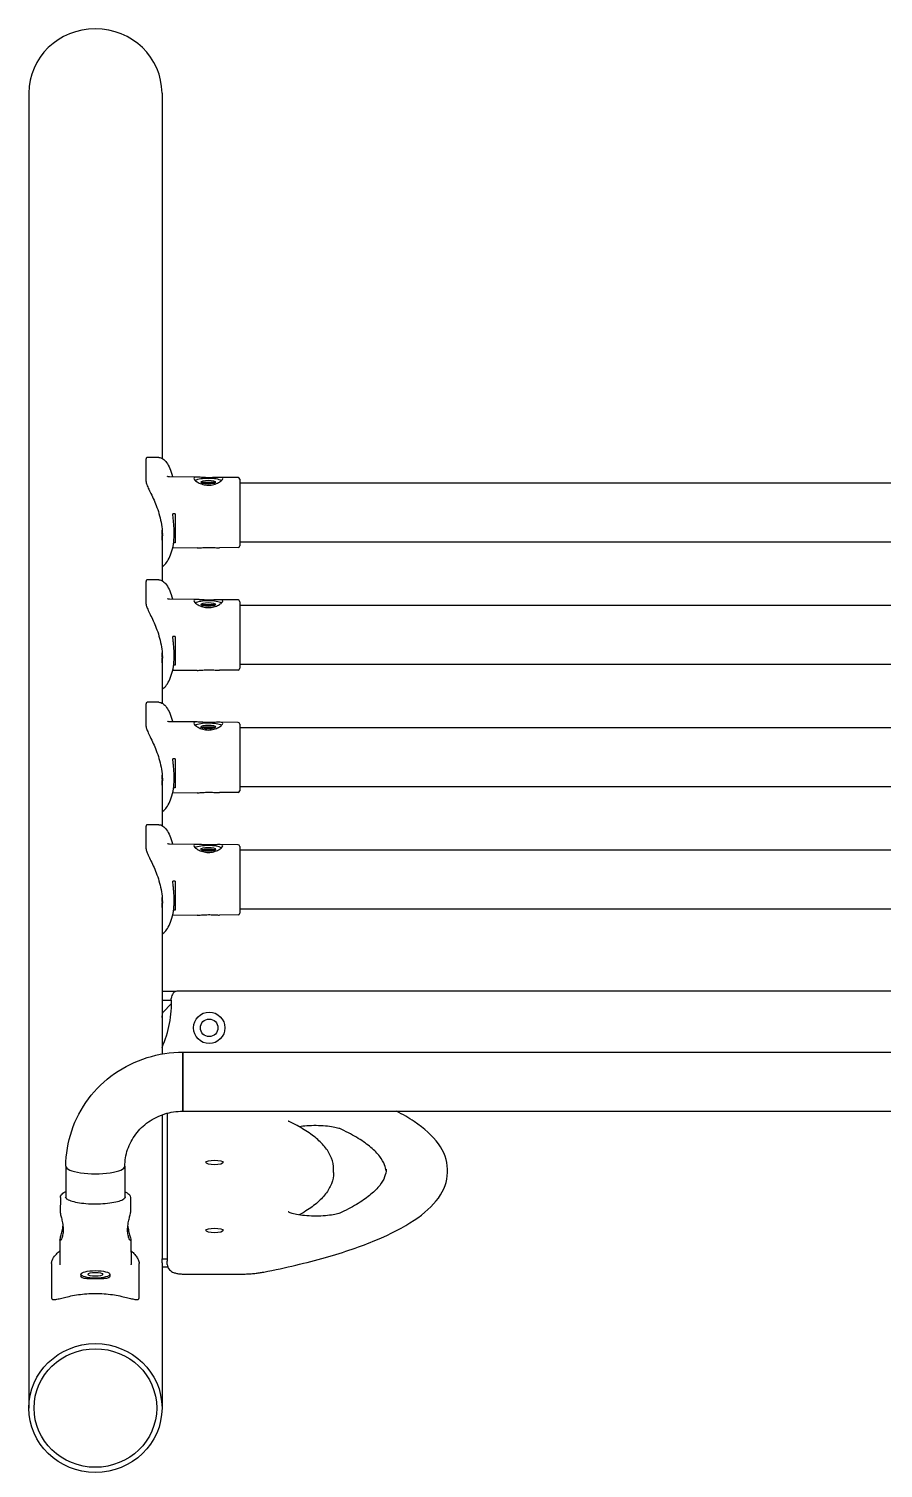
# Model space of a CAD drawing. Header units: millimetres. Extents: x 6368 to 10368, y 0 to 7100.
# Drawn here: x 7880 to 8368, y 4761 to 5582 of the extents above; entities that cross this region are included whole.
import ezdxf

# ---------------------------------------------------------------- set-up
doc = ezdxf.new("R2010")
doc.units = ezdxf.units.MM
doc.layers.add('AM_4', color=3, linetype='Continuous', lineweight=25)

msp = doc.modelspace()

# ---------------------------------------------------------------- linework, layer by layer
at = {"layer": 'AM_4'}
for p, q in [((7880.05, 5545.63), (7880.05, 4795.05)), ((7956.15, 5545.63), (7956.15, 5337.22)), ((7947.05, 5323.9), (7947.05, 5336.84)), ((7954.33, 5337.69), (7947.76, 5337.69)), ((7976.22, 5326.43), (7960.45, 5326.57)), ((7999.61, 5326.23), (7989, 5326.32)), ((8000.6, 5325.23), (8000.6, 5287.21)), ((7980.16, 5323.07), (7978.95, 5323.07)), ((7986.25, 5323.07), (7985.05, 5323.07)), ((8735.6, 5323.07), (8000.6, 5323.07)), ((7963.6, 5305.41), (7962.39, 5305.41)), ((7963.6, 5305.41), (7963.6, 5288.91)), ((7956.15, 5297.13), (7956.15, 5267.34)), ((7963.1, 5294.06), (7963.1, 5295.03)), ((7976.22, 5286.01), (7962.22, 5285.89)), ((7963.6, 5288.91), (7962.77, 5288.91)), ((7999.61, 5286.21), (7989, 5286.12)), ((8735.6, 5289.37), (8000.6, 5289.37)), ((7954.33, 5267.81), (7947.76, 5267.81)), ((7947.05, 5254.02), (7947.05, 5266.96)), ((7976.22, 5256.55), (7960.45, 5256.69)), ((7980.16, 5253.19), (7978.95, 5253.19)), ((7986.25, 5253.19), (7985.05, 5253.19)), ((7999.61, 5256.35), (7989, 5256.44)), ((8000.6, 5255.35), (8000.6, 5217.33)), ((8735.6, 5253.19), (8000.6, 5253.19)), ((7963.6, 5235.53), (7962.39, 5235.53)), ((7963.6, 5235.53), (7963.6, 5219.03)), ((7956.15, 5227.25), (7956.15, 5197.46)), ((7963.6, 5219.03), (7962.77, 5219.03)), ((7963.1, 5224.18), (7963.1, 5225.15)), ((8735.6, 5219.49), (8000.6, 5219.49)), ((7976.22, 5216.13), (7962.22, 5216.01)), ((7999.61, 5216.33), (7989, 5216.24)), ((7947.05, 5184.14), (7947.05, 5197.08)), ((7954.33, 5197.93), (7947.76, 5197.93)), ((7976.22, 5186.67), (7960.45, 5186.81)), ((7999.61, 5186.47), (7989, 5186.56)), ((8000.6, 5185.47), (8000.6, 5147.45)), ((7980.16, 5183.31), (7978.95, 5183.31)), ((7986.25, 5183.31), (7985.05, 5183.31)), ((8735.6, 5183.31), (8000.6, 5183.31)), ((7963.6, 5165.65), (7962.39, 5165.65)), ((7963.6, 5165.65), (7963.6, 5149.15)), ((7956.15, 5157.37), (7956.15, 5127.58)), ((7963.1, 5154.3), (7963.1, 5155.27)), ((7976.22, 5146.25), (7962.22, 5146.12)), ((7963.6, 5149.15), (7962.77, 5149.15)), ((7999.61, 5146.45), (7989, 5146.36)), ((8735.6, 5149.61), (8000.6, 5149.61)), ((7954.33, 5128.05), (7947.76, 5128.05)), ((7947.05, 5114.26), (7947.05, 5127.2)), ((7976.22, 5116.79), (7960.45, 5116.93)), ((7980.16, 5113.43), (7978.95, 5113.43)), ((7986.25, 5113.43), (7985.05, 5113.43)), ((7999.61, 5116.59), (7989, 5116.68)), ((8000.6, 5115.59), (8000.6, 5077.57)), ((8735.6, 5113.43), (8000.6, 5113.43)), ((7963.6, 5095.77), (7962.39, 5095.77)), ((7963.6, 5095.77), (7963.6, 5079.27)), ((7956.15, 5087.49), (7956.15, 5032.91)), ((7963.6, 5079.27), (7962.77, 5079.27)), ((7963.1, 5084.41), (7963.1, 5085.38)), ((8735.6, 5079.73), (8000.6, 5079.73)), ((7976.22, 5076.37), (7962.22, 5076.24)), ((7999.61, 5076.57), (7989, 5076.48)), ((7956.15, 5032.91), (7956.15, 5027.91)), ((7964.31, 5032.91), (7956.15, 5032.91)), ((8770.74, 5033.08), (7965.46, 5033.08)), ((7956.15, 5027.91), (7956.15, 4997.16)), ((7956.15, 5027.91), (7961.51, 5027.91)), ((7956.55, 5020.91), (7961.55, 5025.88)), ((7968.1, 4998.2), (7968.1, 4964.5)), ((7968.1, 4998.2), (8768.1, 4998.2)), ((7968.1, 4964.5), (7968.1, 4998.2)), ((7959.15, 4963.34), (7959.15, 4878.97)), ((7968.1, 4964.5), (8768.1, 4964.5)), ((7956.15, 4962.39), (7956.15, 4880.29)), ((7901.25, 4933.06), (7901.25, 4914.89)), ((7934.95, 4933.06), (7934.95, 4914.89)), ((8054.15, 4929.45), (8054.15, 4931.38)), ((8119.15, 4929.45), (8119.15, 4931.38)), ((7898.09, 4915.21), (7898.02, 4906.75)), ((7938.11, 4915.21), (7938.19, 4906.75)), ((7897.87, 4890.81), (7897.75, 4876.96)), ((7938.33, 4890.81), (7938.45, 4876.96)), ((7893.1, 4877.49), (7893.1, 4864.55)), ((7943.1, 4864.55), (7943.1, 4877.49)), ((7956.15, 4880.29), (7959.15, 4880.29)), ((7956.15, 4877.88), (7956.15, 4880.29)), ((7956.15, 4877.88), (7956.15, 4795.05)), ((7959.44, 4875.46), (7956.15, 4875.46)), ((7959.15, 4877.04), (7959.15, 4878.97)), ((7893.1, 4864.55), (7893.1, 4857.96)), ((7909.85, 4871.36), (7909.85, 4870.14)), ((7926.35, 4871.36), (7926.35, 4870.14)), ((7943.1, 4857.96), (7943.1, 4864.55)), ((7969.15, 4871.48), (8000.81, 4871.48))]:
    msp.add_line(p, q, dxfattribs=at)
for radius in [9, 5]:
    msp.add_circle((7983.1, 5012.08), radius, dxfattribs=at)
for centre, radius, start, end in [((7999.6, 5325.23), 1, 0, 89.5), ((7999.6, 5287.21), 1, 270.5, 0), ((7999.6, 5255.35), 1, 0, 89.5), ((7999.6, 5217.33), 1, 270.5, 0), ((7999.6, 5185.47), 1, 0, 89.5), ((7999.6, 5147.45), 1, 270.5, 0), ((7999.6, 5115.59), 1, 0, 89.5), ((7999.6, 5077.57), 1, 270.5, 0), ((7901.55, 5025.76), 60, 335.50727, 2.98064), ((7965.46, 5029.08), 4, 90, 182.98064), ((7916.73, 5024.73), 40, 350.2544, 354.53161)]:
    msp.add_arc(centre, radius, start, end, dxfattribs=at)
for centre, major_axis, ratio, start_param, end_param in [((7918.1, 5545.63), (-38.05, 0), 0.965926, 3.141593, 6.283185), ((7982.6, 5323.61), (8.25, 0), 0.258819, 0.420934, 2.695719), ((7982.6, 5253.73), (8.25, 0), 0.258819, 0.420934, 2.695719), ((7982.6, 5183.85), (8.25, 0), 0.258819, 0.420934, 2.695719), ((7982.6, 5113.97), (8.25, 0), 0.258819, 0.420934, 2.695719), ((7918.1, 4933.06), (-16.85, 0), 0.258819, 0, 3.141593), ((7918.1, 4933.06), (-16.85, 0), 0.258819, 0, 3.141593)]:
    msp.add_ellipse(centre, major_axis=major_axis, ratio=ratio, start_param=start_param, end_param=end_param, dxfattribs=at)
for centre, major_axis, ratio in [((7982.6, 5323.61), (-4.2, 0), 0.258819), ((7982.6, 5253.73), (-4.2, 0), 0.258819), ((7982.6, 5183.85), (-4.2, 0), 0.258819), ((7982.6, 5113.97), (-4.2, 0), 0.258819), ((7986.15, 4935.24), (5, 0), 0.258819), ((7986.15, 4896.42), (5, 0), 0.258819), ((7918.1, 4871.36), (8.25, 0), 0.258819), ((7918.1, 4871.36), (-4.2, 0), 0.258819), ((7918.1, 4795.05), (-38.05, 0), 0.965926), ((7918.1, 4795.05), (35.05, 0), 0.965926)]:
    msp.add_ellipse(centre, major_axis=major_axis, ratio=ratio, dxfattribs=at)
for points, knots in [([(7947.76, 5337.69), (7947.65, 5337.69), (7947.56, 5337.68), (7947.19, 5337.54), (7947.05, 5337.26), (7947.05, 5336.84)], [7.184949, 7.184949, 7.184949, 7.184949, 7.3390813, 7.3390813, 7.830957, 7.830957, 7.830957, 7.830957]), ([(7954.33, 5337.69), (7954.78, 5337.69), (7955.15, 5337.61), (7955.96, 5337.35), (7956.32, 5337.14), (7957.5, 5336.33), (7958.11, 5335.64), (7959.41, 5333.84), (7960.06, 5332.71), (7961.22, 5330.06), (7961.74, 5328.54), (7962.17, 5326.75), (7962.2, 5326.65), (7962.22, 5326.56)], [0.578254, 0.578254, 0.578254, 0.578254, 0.708785, 0.708785, 0.915695, 0.915695, 1.468682, 1.468682, 2.057791, 2.057791, 2.646901, 2.646901, 2.680159, 2.680159, 2.680159, 2.680159]), ([(7960.45, 5326.57), (7960.13, 5326.58), (7959.89, 5326.63), (7959.51, 5326.76), (7959.4, 5326.82), (7959.27, 5326.9), (7959.25, 5326.92), (7959.25, 5326.92)], [0.5130993, 0.5130993, 0.5130993, 0.5130993, 0.6153651, 0.6153651, 0.7366116, 0.7366116, 0.8468284, 0.8468284, 0.8468284, 0.8468284]), ([(7982.63, 5321.85), (7981.58, 5321.86), (7980.46, 5322.02), (7978.43, 5322.59), (7977.51, 5322.99), (7976.05, 5323.8), (7975.41, 5324.27), (7974.56, 5325.11), (7974.35, 5325.49), (7974.35, 5326.03), (7974.56, 5326.23), (7975.41, 5326.44), (7976.05, 5326.45), (7977.51, 5326.39), (7978.43, 5326.31), (7980.46, 5326.18), (7981.58, 5326.13), (7983.68, 5326.11), (7984.78, 5326.14), (7986.8, 5326.24), (7987.72, 5326.3), (7989.17, 5326.34), (7989.8, 5326.31), (7990.64, 5326.1), (7990.85, 5325.89), (7990.85, 5325.35), (7990.64, 5324.98), (7989.8, 5324.15), (7989.17, 5323.7), (7987.72, 5322.91), (7986.8, 5322.52), (7984.78, 5321.99), (7983.68, 5321.84), (7982.63, 5321.85)], [0, 0, 0, 0, 0.316049, 0.316049, 0.632098, 0.632098, 0.947679, 0.947679, 1.26326, 1.26326, 1.578842, 1.578842, 1.894423, 1.894423, 2.210472, 2.210472, 2.526521, 2.526521, 2.840353, 2.840353, 3.154184, 3.154184, 3.468043, 3.468043, 3.781903, 3.781903, 4.095762, 4.095762, 4.409621, 4.409621, 4.723453, 4.723453, 5.037284, 5.037284, 5.037284, 5.037284]), ([(7947.05, 5323.9), (7947.05, 5323.48), (7947.19, 5322.89), (7947.74, 5321.4), (7948.15, 5320.51), (7949.12, 5318.47), (7949.68, 5317.33), (7950.85, 5314.89), (7951.45, 5313.58), (7952.58, 5310.93), (7953.15, 5309.49), (7954.21, 5306.43), (7954.69, 5304.82), (7955.5, 5301.52), (7955.82, 5299.83), (7956.25, 5296.5), (7956.35, 5294.85), (7956.35, 5293.28)], [15.661914, 15.661914, 15.661914, 15.661914, 16.15379, 16.15379, 16.645665, 16.645665, 17.137541, 17.137541, 17.629417, 17.629417, 18.116411, 18.116411, 18.603405, 18.603405, 19.090398, 19.090398, 19.577392, 19.577392, 19.577392, 19.577392]), ([(7986.51, 5323.21), (7986.5, 5323.22), (7986.49, 5323.22), (7986.27, 5323.32), (7985.94, 5323.37), (7985.2, 5323.44), (7984.73, 5323.45), (7983.69, 5323.47), (7983.13, 5323.47), (7982.07, 5323.47), (7981.51, 5323.47), (7980.47, 5323.45), (7980, 5323.44), (7979.26, 5323.37), (7978.94, 5323.32), (7978.71, 5323.22), (7978.7, 5323.22), (7978.69, 5323.21)], [0.7858608, 0.7858608, 0.7858608, 0.7858608, 0.7944825, 0.7944825, 0.953371, 0.953371, 1.1122795, 1.1122795, 1.271188, 1.271188, 1.4300964, 1.4300964, 1.5890049, 1.5890049, 1.7478934, 1.7478934, 1.7565151, 1.7565151, 1.7565151, 1.7565151]), ([(7979, 5323.05), (7979.02, 5323.05), (7979.04, 5323.05), (7979.51, 5323.07), (7980.07, 5323.07), (7981.3, 5323.07), (7981.97, 5323.06), (7983.23, 5323.06), (7983.9, 5323.07), (7985.13, 5323.07), (7985.69, 5323.07), (7986.16, 5323.05), (7986.18, 5323.05), (7986.2, 5323.05)], [1.1286552, 1.1286552, 1.1286552, 1.1286552, 1.1374363, 1.1374363, 1.3270449, 1.3270449, 1.5166536, 1.5166536, 1.7062623, 1.7062623, 1.895871, 1.895871, 1.904652, 1.904652, 1.904652, 1.904652]), ([(7963.1, 5295.03), (7963.1, 5296.03), (7963.06, 5297.15), (7962.92, 5299.33), (7962.82, 5300.39), (7962.63, 5302.18), (7962.52, 5303.04), (7962.38, 5304.38), (7962.34, 5304.86), (7962.34, 5305.13)], [3.738303, 3.738303, 3.738303, 3.738303, 4.049822, 4.049822, 4.361341, 4.361341, 4.672873, 4.672873, 4.984404, 4.984404, 4.984404, 4.984404]), ([(7956.15, 5293.79), (7956.15, 5293.8), (7956.15, 5293.82), (7956.18, 5294.17), (7956.21, 5294.61), (7956.25, 5295.26), (7956.26, 5295.46), (7956.27, 5295.68)], [0.1517229, 0.1517229, 0.1517229, 0.1517229, 0.1583459, 0.1583459, 0.3166918, 0.3166918, 0.3834186, 0.3834186, 0.3834186, 0.3834186]), ([(7956.32, 5294.72), (7956.32, 5294.68), (7956.32, 5294.64), (7956.3, 5294.16), (7956.26, 5293.79), (7956.21, 5293.26), (7956.18, 5293.07), (7956.15, 5293), (7956.15, 5292.99), (7956.15, 5292.99)], [2.0452307, 2.0452307, 2.0452307, 2.0452307, 2.0584914, 2.0584914, 2.2168365, 2.2168365, 2.3751824, 2.3751824, 2.3818054, 2.3818054, 2.3818054, 2.3818054]), ([(7956.34, 5294.29), (7956.32, 5293.73), (7956.29, 5293.18), (7956.22, 5292.37), (7956.19, 5292.06), (7956.15, 5291.79)], [3.4221109, 3.4221109, 3.4221109, 3.4221109, 3.5978534, 3.5978534, 3.7150935, 3.7150935, 3.7150935, 3.7150935]), ([(7956.15, 5275.22), (7956.33, 5275.32), (7956.49, 5275.42), (7957.5, 5276.11), (7958.11, 5276.81), (7959.41, 5278.61), (7960.06, 5279.73), (7961.22, 5282.38), (7961.74, 5283.91), (7962.56, 5287.29), (7962.85, 5289.15), (7963.07, 5292.08), (7963.1, 5293.06), (7963.1, 5294.06)], [0.817378, 0.817378, 0.817378, 0.817378, 0.915695, 0.915695, 1.468682, 1.468682, 2.057791, 2.057791, 2.646901, 2.646901, 3.23601, 3.23601, 3.5238, 3.5238, 3.5238, 3.5238]), ([(7976.22, 5286.01), (7976.4, 5286.01), (7976.59, 5286.02), (7977.51, 5286.05), (7978.43, 5286.13), (7980.46, 5286.26), (7981.58, 5286.31), (7982.63, 5286.32)], [4.3218645, 4.3218645, 4.3218645, 4.3218645, 4.4051862, 4.4051862, 4.7212352, 4.7212352, 5.0372843, 5.0372843, 5.0372843, 5.0372843]), ([(7982.63, 5286.32), (7983.68, 5286.33), (7984.78, 5286.3), (7986.8, 5286.2), (7987.72, 5286.14), (7988.64, 5286.12), (7988.82, 5286.12), (7989, 5286.12)], [0, 0, 0, 0, 0.3138317, 0.3138317, 0.6276635, 0.6276635, 0.7118286, 0.7118286, 0.7118286, 0.7118286]), ([(7947.76, 5267.81), (7947.65, 5267.81), (7947.56, 5267.79), (7947.19, 5267.66), (7947.05, 5267.38), (7947.05, 5266.96)], [7.184949, 7.184949, 7.184949, 7.184949, 7.3390813, 7.3390813, 7.830957, 7.830957, 7.830957, 7.830957]), ([(7954.33, 5267.81), (7954.78, 5267.81), (7955.15, 5267.73), (7955.96, 5267.47), (7956.32, 5267.26), (7957.5, 5266.45), (7958.11, 5265.75), (7959.41, 5263.95), (7960.06, 5262.83), (7961.22, 5260.18), (7961.74, 5258.66), (7962.17, 5256.87), (7962.2, 5256.77), (7962.22, 5256.68)], [0.578254, 0.578254, 0.578254, 0.578254, 0.708785, 0.708785, 0.915695, 0.915695, 1.468682, 1.468682, 2.057791, 2.057791, 2.646901, 2.646901, 2.680159, 2.680159, 2.680159, 2.680159]), ([(7947.05, 5254.02), (7947.05, 5253.59), (7947.19, 5253), (7947.74, 5251.52), (7948.15, 5250.63), (7949.12, 5248.59), (7949.68, 5247.45), (7950.85, 5245.01), (7951.45, 5243.7), (7952.58, 5241.05), (7953.15, 5239.61), (7954.21, 5236.55), (7954.69, 5234.94), (7955.5, 5231.64), (7955.82, 5229.95), (7956.25, 5226.62), (7956.35, 5224.97), (7956.35, 5223.4)], [15.661914, 15.661914, 15.661914, 15.661914, 16.15379, 16.15379, 16.645665, 16.645665, 17.137541, 17.137541, 17.629417, 17.629417, 18.116411, 18.116411, 18.603405, 18.603405, 19.090398, 19.090398, 19.577392, 19.577392, 19.577392, 19.577392]), ([(7960.45, 5256.69), (7960.13, 5256.69), (7959.89, 5256.75), (7959.51, 5256.87), (7959.4, 5256.94), (7959.27, 5257.02), (7959.25, 5257.04), (7959.25, 5257.04)], [0.5130993, 0.5130993, 0.5130993, 0.5130993, 0.6153651, 0.6153651, 0.7366116, 0.7366116, 0.8468284, 0.8468284, 0.8468284, 0.8468284]), ([(7982.63, 5251.97), (7981.58, 5251.98), (7980.46, 5252.14), (7978.43, 5252.7), (7977.51, 5253.11), (7976.05, 5253.92), (7975.41, 5254.39), (7974.56, 5255.23), (7974.35, 5255.61), (7974.35, 5256.15), (7974.56, 5256.35), (7975.41, 5256.56), (7976.05, 5256.57), (7977.51, 5256.51), (7978.43, 5256.43), (7980.46, 5256.3), (7981.58, 5256.25), (7983.68, 5256.23), (7984.78, 5256.26), (7986.8, 5256.36), (7987.72, 5256.42), (7989.17, 5256.45), (7989.8, 5256.43), (7990.64, 5256.21), (7990.85, 5256.01), (7990.85, 5255.47), (7990.64, 5255.1), (7989.8, 5254.27), (7989.17, 5253.81), (7987.72, 5253.03), (7986.8, 5252.64), (7984.78, 5252.11), (7983.68, 5251.96), (7982.63, 5251.97)], [0, 0, 0, 0, 0.316049, 0.316049, 0.632098, 0.632098, 0.947679, 0.947679, 1.26326, 1.26326, 1.578842, 1.578842, 1.894423, 1.894423, 2.210472, 2.210472, 2.526521, 2.526521, 2.840353, 2.840353, 3.154184, 3.154184, 3.468043, 3.468043, 3.781903, 3.781903, 4.095762, 4.095762, 4.409621, 4.409621, 4.723453, 4.723453, 5.037284, 5.037284, 5.037284, 5.037284]), ([(7986.51, 5253.33), (7986.5, 5253.34), (7986.49, 5253.34), (7986.27, 5253.43), (7985.94, 5253.49), (7985.2, 5253.56), (7984.73, 5253.57), (7983.69, 5253.59), (7983.13, 5253.59), (7982.07, 5253.59), (7981.51, 5253.59), (7980.47, 5253.57), (7980, 5253.56), (7979.26, 5253.49), (7978.94, 5253.43), (7978.71, 5253.34), (7978.7, 5253.34), (7978.69, 5253.33)], [0.7858608, 0.7858608, 0.7858608, 0.7858608, 0.7944825, 0.7944825, 0.953371, 0.953371, 1.1122795, 1.1122795, 1.271188, 1.271188, 1.4300964, 1.4300964, 1.5890049, 1.5890049, 1.7478934, 1.7478934, 1.7565151, 1.7565151, 1.7565151, 1.7565151]), ([(7979, 5253.17), (7979.02, 5253.17), (7979.04, 5253.17), (7979.51, 5253.19), (7980.07, 5253.19), (7981.3, 5253.18), (7981.97, 5253.18), (7983.23, 5253.18), (7983.9, 5253.18), (7985.13, 5253.19), (7985.69, 5253.19), (7986.16, 5253.17), (7986.18, 5253.17), (7986.2, 5253.17)], [1.1286552, 1.1286552, 1.1286552, 1.1286552, 1.1374363, 1.1374363, 1.3270449, 1.3270449, 1.5166536, 1.5166536, 1.7062623, 1.7062623, 1.895871, 1.895871, 1.904652, 1.904652, 1.904652, 1.904652]), ([(7963.1, 5225.15), (7963.1, 5226.15), (7963.06, 5227.27), (7962.92, 5229.45), (7962.82, 5230.51), (7962.63, 5232.3), (7962.52, 5233.16), (7962.38, 5234.5), (7962.34, 5234.98), (7962.34, 5235.25)], [3.738303, 3.738303, 3.738303, 3.738303, 4.049822, 4.049822, 4.361341, 4.361341, 4.672873, 4.672873, 4.984404, 4.984404, 4.984404, 4.984404]), ([(7956.15, 5223.91), (7956.15, 5223.92), (7956.15, 5223.94), (7956.18, 5224.29), (7956.21, 5224.73), (7956.25, 5225.37), (7956.26, 5225.58), (7956.27, 5225.8)], [0.1517229, 0.1517229, 0.1517229, 0.1517229, 0.1583459, 0.1583459, 0.3166918, 0.3166918, 0.3834186, 0.3834186, 0.3834186, 0.3834186]), ([(7956.32, 5224.84), (7956.32, 5224.8), (7956.32, 5224.76), (7956.3, 5224.28), (7956.26, 5223.91), (7956.21, 5223.38), (7956.18, 5223.19), (7956.15, 5223.12), (7956.15, 5223.11), (7956.15, 5223.11)], [2.0452307, 2.0452307, 2.0452307, 2.0452307, 2.0584914, 2.0584914, 2.2168365, 2.2168365, 2.3751824, 2.3751824, 2.3818054, 2.3818054, 2.3818054, 2.3818054]), ([(7956.34, 5224.4), (7956.32, 5223.85), (7956.29, 5223.3), (7956.22, 5222.49), (7956.19, 5222.18), (7956.15, 5221.9)], [3.4221109, 3.4221109, 3.4221109, 3.4221109, 3.5978534, 3.5978534, 3.7150935, 3.7150935, 3.7150935, 3.7150935]), ([(7956.15, 5205.34), (7956.33, 5205.44), (7956.49, 5205.54), (7957.5, 5206.23), (7958.11, 5206.93), (7959.41, 5208.73), (7960.06, 5209.85), (7961.22, 5212.5), (7961.74, 5214.03), (7962.56, 5217.41), (7962.85, 5219.27), (7963.07, 5222.2), (7963.1, 5223.18), (7963.1, 5224.18)], [0.817378, 0.817378, 0.817378, 0.817378, 0.915695, 0.915695, 1.468682, 1.468682, 2.057791, 2.057791, 2.646901, 2.646901, 3.23601, 3.23601, 3.5238, 3.5238, 3.5238, 3.5238]), ([(7976.22, 5216.13), (7976.4, 5216.13), (7976.59, 5216.13), (7977.51, 5216.17), (7978.43, 5216.25), (7980.46, 5216.38), (7981.58, 5216.43), (7982.63, 5216.44)], [4.3218645, 4.3218645, 4.3218645, 4.3218645, 4.4051862, 4.4051862, 4.7212352, 4.7212352, 5.0372843, 5.0372843, 5.0372843, 5.0372843]), ([(7982.63, 5216.44), (7983.68, 5216.45), (7984.78, 5216.42), (7986.8, 5216.32), (7987.72, 5216.26), (7988.64, 5216.24), (7988.82, 5216.24), (7989, 5216.24)], [0, 0, 0, 0, 0.3138317, 0.3138317, 0.6276635, 0.6276635, 0.7118286, 0.7118286, 0.7118286, 0.7118286]), ([(7947.76, 5197.93), (7947.65, 5197.93), (7947.56, 5197.91), (7947.19, 5197.78), (7947.05, 5197.5), (7947.05, 5197.08)], [7.184949, 7.184949, 7.184949, 7.184949, 7.3390813, 7.3390813, 7.830957, 7.830957, 7.830957, 7.830957]), ([(7954.33, 5197.93), (7954.78, 5197.93), (7955.15, 5197.85), (7955.96, 5197.59), (7956.32, 5197.37), (7957.5, 5196.57), (7958.11, 5195.87), (7959.41, 5194.07), (7960.06, 5192.95), (7961.22, 5190.3), (7961.74, 5188.78), (7962.17, 5186.99), (7962.2, 5186.89), (7962.22, 5186.79)], [0.578254, 0.578254, 0.578254, 0.578254, 0.708785, 0.708785, 0.915695, 0.915695, 1.468682, 1.468682, 2.057791, 2.057791, 2.646901, 2.646901, 2.680159, 2.680159, 2.680159, 2.680159]), ([(7960.45, 5186.81), (7960.13, 5186.81), (7959.89, 5186.87), (7959.51, 5186.99), (7959.4, 5187.06), (7959.27, 5187.14), (7959.25, 5187.15), (7959.25, 5187.15)], [0.5130993, 0.5130993, 0.5130993, 0.5130993, 0.6153651, 0.6153651, 0.7366116, 0.7366116, 0.8468284, 0.8468284, 0.8468284, 0.8468284]), ([(7982.63, 5182.09), (7981.58, 5182.1), (7980.46, 5182.26), (7978.43, 5182.82), (7977.51, 5183.23), (7976.05, 5184.04), (7975.41, 5184.5), (7974.56, 5185.35), (7974.35, 5185.73), (7974.35, 5186.27), (7974.56, 5186.47), (7975.41, 5186.68), (7976.05, 5186.69), (7977.51, 5186.63), (7978.43, 5186.55), (7980.46, 5186.42), (7981.58, 5186.37), (7983.68, 5186.35), (7984.78, 5186.38), (7986.8, 5186.48), (7987.72, 5186.54), (7989.17, 5186.57), (7989.8, 5186.55), (7990.64, 5186.33), (7990.85, 5186.13), (7990.85, 5185.59), (7990.64, 5185.22), (7989.8, 5184.39), (7989.17, 5183.93), (7987.72, 5183.15), (7986.8, 5182.76), (7984.78, 5182.22), (7983.68, 5182.08), (7982.63, 5182.09)], [0, 0, 0, 0, 0.316049, 0.316049, 0.632098, 0.632098, 0.947679, 0.947679, 1.26326, 1.26326, 1.578842, 1.578842, 1.894423, 1.894423, 2.210472, 2.210472, 2.526521, 2.526521, 2.840353, 2.840353, 3.154184, 3.154184, 3.468043, 3.468043, 3.781903, 3.781903, 4.095762, 4.095762, 4.409621, 4.409621, 4.723453, 4.723453, 5.037284, 5.037284, 5.037284, 5.037284]), ([(7947.05, 5184.14), (7947.05, 5183.71), (7947.19, 5183.12), (7947.74, 5181.64), (7948.15, 5180.74), (7949.12, 5178.71), (7949.68, 5177.57), (7950.85, 5175.13), (7951.45, 5173.82), (7952.58, 5171.17), (7953.15, 5169.73), (7954.21, 5166.67), (7954.69, 5165.06), (7955.5, 5161.76), (7955.82, 5160.07), (7956.25, 5156.73), (7956.35, 5155.09), (7956.35, 5153.52)], [15.661914, 15.661914, 15.661914, 15.661914, 16.15379, 16.15379, 16.645665, 16.645665, 17.137541, 17.137541, 17.629417, 17.629417, 18.116411, 18.116411, 18.603405, 18.603405, 19.090398, 19.090398, 19.577392, 19.577392, 19.577392, 19.577392]), ([(7986.51, 5183.45), (7986.5, 5183.46), (7986.49, 5183.46), (7986.27, 5183.55), (7985.94, 5183.61), (7985.2, 5183.68), (7984.73, 5183.69), (7983.69, 5183.71), (7983.13, 5183.71), (7982.07, 5183.71), (7981.51, 5183.71), (7980.47, 5183.69), (7980, 5183.68), (7979.26, 5183.61), (7978.94, 5183.55), (7978.71, 5183.46), (7978.7, 5183.46), (7978.69, 5183.45)], [0.7858608, 0.7858608, 0.7858608, 0.7858608, 0.7944825, 0.7944825, 0.953371, 0.953371, 1.1122795, 1.1122795, 1.271188, 1.271188, 1.4300964, 1.4300964, 1.5890049, 1.5890049, 1.7478934, 1.7478934, 1.7565151, 1.7565151, 1.7565151, 1.7565151]), ([(7979, 5183.28), (7979.02, 5183.29), (7979.04, 5183.29), (7979.51, 5183.31), (7980.07, 5183.31), (7981.3, 5183.3), (7981.97, 5183.3), (7983.23, 5183.3), (7983.9, 5183.3), (7985.13, 5183.31), (7985.69, 5183.31), (7986.16, 5183.29), (7986.18, 5183.29), (7986.2, 5183.28)], [1.1286552, 1.1286552, 1.1286552, 1.1286552, 1.1374363, 1.1374363, 1.3270449, 1.3270449, 1.5166536, 1.5166536, 1.7062623, 1.7062623, 1.895871, 1.895871, 1.904652, 1.904652, 1.904652, 1.904652]), ([(7963.1, 5155.27), (7963.1, 5156.27), (7963.06, 5157.39), (7962.92, 5159.57), (7962.82, 5160.63), (7962.63, 5162.42), (7962.52, 5163.27), (7962.38, 5164.61), (7962.34, 5165.1), (7962.34, 5165.37)], [3.738303, 3.738303, 3.738303, 3.738303, 4.049822, 4.049822, 4.361341, 4.361341, 4.672873, 4.672873, 4.984404, 4.984404, 4.984404, 4.984404]), ([(7956.15, 5154.03), (7956.15, 5154.04), (7956.15, 5154.06), (7956.18, 5154.41), (7956.21, 5154.84), (7956.25, 5155.49), (7956.26, 5155.7), (7956.27, 5155.92)], [0.1517229, 0.1517229, 0.1517229, 0.1517229, 0.1583459, 0.1583459, 0.3166918, 0.3166918, 0.3834186, 0.3834186, 0.3834186, 0.3834186]), ([(7956.32, 5154.96), (7956.32, 5154.92), (7956.32, 5154.88), (7956.3, 5154.4), (7956.26, 5154.03), (7956.21, 5153.5), (7956.18, 5153.31), (7956.15, 5153.23), (7956.15, 5153.23), (7956.15, 5153.23)], [2.0452307, 2.0452307, 2.0452307, 2.0452307, 2.0584914, 2.0584914, 2.2168365, 2.2168365, 2.3751824, 2.3751824, 2.3818054, 2.3818054, 2.3818054, 2.3818054]), ([(7956.34, 5154.52), (7956.32, 5153.96), (7956.29, 5153.42), (7956.22, 5152.6), (7956.19, 5152.3), (7956.15, 5152.02)], [3.4221109, 3.4221109, 3.4221109, 3.4221109, 3.5978534, 3.5978534, 3.7150935, 3.7150935, 3.7150935, 3.7150935]), ([(7956.15, 5135.46), (7956.33, 5135.56), (7956.49, 5135.66), (7957.5, 5136.35), (7958.11, 5137.05), (7959.41, 5138.85), (7960.06, 5139.97), (7961.22, 5142.62), (7961.74, 5144.14), (7962.56, 5147.53), (7962.85, 5149.39), (7963.07, 5152.31), (7963.1, 5153.3), (7963.1, 5154.3)], [0.817378, 0.817378, 0.817378, 0.817378, 0.915695, 0.915695, 1.468682, 1.468682, 2.057791, 2.057791, 2.646901, 2.646901, 3.23601, 3.23601, 3.5238, 3.5238, 3.5238, 3.5238]), ([(7976.22, 5146.25), (7976.4, 5146.25), (7976.59, 5146.25), (7977.51, 5146.29), (7978.43, 5146.37), (7980.46, 5146.5), (7981.58, 5146.55), (7982.63, 5146.56)], [4.3218645, 4.3218645, 4.3218645, 4.3218645, 4.4051862, 4.4051862, 4.7212352, 4.7212352, 5.0372843, 5.0372843, 5.0372843, 5.0372843]), ([(7982.63, 5146.56), (7983.68, 5146.57), (7984.78, 5146.54), (7986.8, 5146.44), (7987.72, 5146.38), (7988.64, 5146.36), (7988.82, 5146.36), (7989, 5146.36)], [0, 0, 0, 0, 0.3138317, 0.3138317, 0.6276635, 0.6276635, 0.7118286, 0.7118286, 0.7118286, 0.7118286]), ([(7947.76, 5128.05), (7947.65, 5128.05), (7947.56, 5128.03), (7947.19, 5127.9), (7947.05, 5127.62), (7947.05, 5127.2)], [7.184949, 7.184949, 7.184949, 7.184949, 7.3390813, 7.3390813, 7.830957, 7.830957, 7.830957, 7.830957]), ([(7954.33, 5128.05), (7954.78, 5128.05), (7955.15, 5127.97), (7955.96, 5127.7), (7956.32, 5127.49), (7957.5, 5126.69), (7958.11, 5125.99), (7959.41, 5124.19), (7960.06, 5123.07), (7961.22, 5120.42), (7961.74, 5118.89), (7962.17, 5117.11), (7962.2, 5117.01), (7962.22, 5116.91)], [0.578254, 0.578254, 0.578254, 0.578254, 0.708785, 0.708785, 0.915695, 0.915695, 1.468682, 1.468682, 2.057791, 2.057791, 2.646901, 2.646901, 2.680159, 2.680159, 2.680159, 2.680159]), ([(7947.05, 5114.26), (7947.05, 5113.83), (7947.19, 5113.24), (7947.74, 5111.76), (7948.15, 5110.86), (7949.12, 5108.83), (7949.68, 5107.69), (7950.85, 5105.25), (7951.45, 5103.94), (7952.58, 5101.29), (7953.15, 5099.85), (7954.21, 5096.79), (7954.69, 5095.17), (7955.5, 5091.88), (7955.82, 5090.19), (7956.25, 5086.85), (7956.35, 5085.21), (7956.35, 5083.64)], [15.661914, 15.661914, 15.661914, 15.661914, 16.15379, 16.15379, 16.645665, 16.645665, 17.137541, 17.137541, 17.629417, 17.629417, 18.116411, 18.116411, 18.603405, 18.603405, 19.090398, 19.090398, 19.577392, 19.577392, 19.577392, 19.577392]), ([(7960.45, 5116.93), (7960.13, 5116.93), (7959.89, 5116.99), (7959.51, 5117.11), (7959.4, 5117.18), (7959.27, 5117.26), (7959.25, 5117.27), (7959.25, 5117.27)], [0.5130993, 0.5130993, 0.5130993, 0.5130993, 0.6153651, 0.6153651, 0.7366116, 0.7366116, 0.8468284, 0.8468284, 0.8468284, 0.8468284]), ([(7982.63, 5112.21), (7981.58, 5112.21), (7980.46, 5112.37), (7978.43, 5112.94), (7977.51, 5113.34), (7976.05, 5114.16), (7975.41, 5114.62), (7974.56, 5115.47), (7974.35, 5115.85), (7974.35, 5116.39), (7974.56, 5116.59), (7975.41, 5116.8), (7976.05, 5116.81), (7977.51, 5116.75), (7978.43, 5116.67), (7980.46, 5116.54), (7981.58, 5116.49), (7983.68, 5116.47), (7984.78, 5116.5), (7986.8, 5116.6), (7987.72, 5116.66), (7989.17, 5116.69), (7989.8, 5116.67), (7990.64, 5116.45), (7990.85, 5116.25), (7990.85, 5115.71), (7990.64, 5115.34), (7989.8, 5114.51), (7989.17, 5114.05), (7987.72, 5113.27), (7986.8, 5112.88), (7984.78, 5112.34), (7983.68, 5112.2), (7982.63, 5112.21)], [0, 0, 0, 0, 0.316049, 0.316049, 0.632098, 0.632098, 0.947679, 0.947679, 1.26326, 1.26326, 1.578842, 1.578842, 1.894423, 1.894423, 2.210472, 2.210472, 2.526521, 2.526521, 2.840353, 2.840353, 3.154184, 3.154184, 3.468043, 3.468043, 3.781903, 3.781903, 4.095762, 4.095762, 4.409621, 4.409621, 4.723453, 4.723453, 5.037284, 5.037284, 5.037284, 5.037284]), ([(7986.51, 5113.57), (7986.5, 5113.58), (7986.49, 5113.58), (7986.27, 5113.67), (7985.94, 5113.73), (7985.2, 5113.79), (7984.73, 5113.81), (7983.69, 5113.83), (7983.13, 5113.83), (7982.07, 5113.83), (7981.51, 5113.83), (7980.47, 5113.81), (7980, 5113.79), (7979.26, 5113.73), (7978.94, 5113.67), (7978.71, 5113.58), (7978.7, 5113.58), (7978.69, 5113.57)], [0.7858608, 0.7858608, 0.7858608, 0.7858608, 0.7944825, 0.7944825, 0.953371, 0.953371, 1.1122795, 1.1122795, 1.271188, 1.271188, 1.4300964, 1.4300964, 1.5890049, 1.5890049, 1.7478934, 1.7478934, 1.7565151, 1.7565151, 1.7565151, 1.7565151]), ([(7979, 5113.4), (7979.02, 5113.4), (7979.04, 5113.41), (7979.51, 5113.43), (7980.07, 5113.43), (7981.3, 5113.42), (7981.97, 5113.42), (7983.23, 5113.42), (7983.9, 5113.42), (7985.13, 5113.43), (7985.69, 5113.43), (7986.16, 5113.41), (7986.18, 5113.4), (7986.2, 5113.4)], [1.1286552, 1.1286552, 1.1286552, 1.1286552, 1.1374363, 1.1374363, 1.3270449, 1.3270449, 1.5166536, 1.5166536, 1.7062623, 1.7062623, 1.895871, 1.895871, 1.904652, 1.904652, 1.904652, 1.904652]), ([(7963.1, 5085.38), (7963.1, 5086.39), (7963.06, 5087.51), (7962.92, 5089.69), (7962.82, 5090.75), (7962.63, 5092.54), (7962.52, 5093.39), (7962.38, 5094.73), (7962.34, 5095.22), (7962.34, 5095.49)], [3.738303, 3.738303, 3.738303, 3.738303, 4.049822, 4.049822, 4.361341, 4.361341, 4.672873, 4.672873, 4.984404, 4.984404, 4.984404, 4.984404]), ([(7956.15, 5084.15), (7956.15, 5084.16), (7956.15, 5084.17), (7956.18, 5084.53), (7956.21, 5084.96), (7956.25, 5085.61), (7956.26, 5085.82), (7956.27, 5086.04)], [0.1517229, 0.1517229, 0.1517229, 0.1517229, 0.1583459, 0.1583459, 0.3166918, 0.3166918, 0.3834186, 0.3834186, 0.3834186, 0.3834186]), ([(7956.32, 5085.08), (7956.32, 5085.04), (7956.32, 5085), (7956.3, 5084.52), (7956.26, 5084.15), (7956.21, 5083.62), (7956.18, 5083.43), (7956.15, 5083.35), (7956.15, 5083.35), (7956.15, 5083.35)], [2.0452307, 2.0452307, 2.0452307, 2.0452307, 2.0584914, 2.0584914, 2.2168365, 2.2168365, 2.3751824, 2.3751824, 2.3818054, 2.3818054, 2.3818054, 2.3818054]), ([(7956.34, 5084.64), (7956.32, 5084.08), (7956.29, 5083.54), (7956.22, 5082.72), (7956.19, 5082.42), (7956.15, 5082.14)], [3.4221109, 3.4221109, 3.4221109, 3.4221109, 3.5978534, 3.5978534, 3.7150935, 3.7150935, 3.7150935, 3.7150935]), ([(7956.15, 5065.58), (7956.33, 5065.68), (7956.49, 5065.78), (7957.5, 5066.47), (7958.11, 5067.16), (7959.41, 5068.97), (7960.06, 5070.09), (7961.22, 5072.74), (7961.74, 5074.26), (7962.56, 5077.65), (7962.85, 5079.51), (7963.07, 5082.43), (7963.1, 5083.42), (7963.1, 5084.41)], [0.817378, 0.817378, 0.817378, 0.817378, 0.915695, 0.915695, 1.468682, 1.468682, 2.057791, 2.057791, 2.646901, 2.646901, 3.23601, 3.23601, 3.5238, 3.5238, 3.5238, 3.5238]), ([(7976.22, 5076.37), (7976.4, 5076.37), (7976.59, 5076.37), (7977.51, 5076.41), (7978.43, 5076.49), (7980.46, 5076.62), (7981.58, 5076.67), (7982.63, 5076.68)], [4.3218645, 4.3218645, 4.3218645, 4.3218645, 4.4051862, 4.4051862, 4.7212352, 4.7212352, 5.0372843, 5.0372843, 5.0372843, 5.0372843]), ([(7982.63, 5076.68), (7983.68, 5076.69), (7984.78, 5076.66), (7986.8, 5076.56), (7987.72, 5076.5), (7988.64, 5076.48), (7988.82, 5076.48), (7989, 5076.48)], [0, 0, 0, 0, 0.3138317, 0.3138317, 0.6276635, 0.6276635, 0.7118286, 0.7118286, 0.7118286, 0.7118286]), ([(7901.25, 4933.06), (7901.25, 4939.94), (7902.38, 4946.82), (7906.77, 4959.88), (7910.03, 4966.06), (7918.33, 4977.09), (7923.37, 4981.95), (7934.7, 4989.9), (7940.99, 4992.99), (7954.22, 4997.14), (7961.16, 4998.2), (7968.1, 4998.2)], [6.283185, 6.283185, 6.283185, 6.283185, 6.597345, 6.597345, 6.911504, 6.911504, 7.225663, 7.225663, 7.539822, 7.539822, 7.853982, 7.853982, 7.853982, 7.853982]), ([(7934.95, 4933.06), (7934.95, 4936.29), (7935.48, 4939.52), (7937.56, 4945.7), (7939.11, 4948.65), (7943.12, 4953.98), (7945.58, 4956.37), (7951.2, 4960.31), (7954.35, 4961.86), (7960.99, 4963.95), (7964.47, 4964.49), (7968, 4964.5), (7968.05, 4964.5), (7968.1, 4964.5)], [0, 0, 0, 0, 0.314159, 0.314159, 0.628319, 0.628319, 0.942478, 0.942478, 1.256637, 1.256637, 1.566356, 1.566356, 1.570796, 1.570796, 1.570796, 1.570796]), ([(8119.15, 4931.38), (8119.15, 4936.41), (8117.31, 4941.36), (8110.76, 4950.43), (8106.07, 4954.64), (8097.08, 4960.65), (8093.74, 4962.6), (8090.08, 4964.5)], [3.1415927, 3.1415927, 3.1415927, 3.1415927, 3.3263441, 3.3263441, 3.5110956, 3.5110956, 3.6042673, 3.6042673, 3.6042673, 3.6042673]), ([(8028.83, 4958.53), (8028.64, 4958.62), (8028.49, 4958.7), (8028.29, 4958.83), (8028.23, 4958.87), (8028.23, 4958.88), (8028.23, 4958.88), (8028.23, 4958.88)], [5.7868679, 5.7868679, 5.7868679, 5.7868679, 5.8861314, 5.8861314, 5.9853949, 5.9853949, 5.9923115, 5.9923115, 5.9923115, 5.9923115]), ([(8054.15, 4931.38), (8054.15, 4933.53), (8053.73, 4935.67), (8052.16, 4939.76), (8051.01, 4941.72), (8048.11, 4945.45), (8046.36, 4947.23), (8042.29, 4950.66), (8039.98, 4952.3), (8034.81, 4955.5), (8031.95, 4957.04), (8028.83, 4958.53)], [3.1415927, 3.1415927, 3.1415927, 3.1415927, 3.2408561, 3.2408561, 3.3401196, 3.3401196, 3.4393831, 3.4393831, 3.5386465, 3.5386465, 3.63791, 3.63791, 3.63791, 3.63791]), ([(8058.8, 4954.06), (8058.4, 4954.25), (8057.83, 4954.47), (8056.26, 4954.95), (8055.19, 4955.21), (8052.64, 4955.67), (8051.13, 4955.87), (8047.83, 4956.15), (8046.05, 4956.23), (8042.44, 4956.26), (8040.61, 4956.2), (8037.34, 4955.95), (8035.87, 4955.79), (8034.54, 4955.58)], [3.63791, 3.63791, 3.63791, 3.63791, 3.846027, 3.846027, 4.102134, 4.102134, 4.388153, 4.388153, 4.687758, 4.687758, 4.99138, 4.99138, 5.260175, 5.260175, 5.260175, 5.260175]), ([(8084.11, 4930.41), (8084.01, 4931.55), (8083.75, 4932.69), (8082.7, 4935.42), (8081.79, 4937.02), (8079.2, 4940.34), (8077.54, 4942.06), (8073.45, 4945.51), (8071.02, 4947.24), (8065.45, 4950.69), (8062.29, 4952.39), (8058.8, 4954.06)], [3.163614, 3.163614, 3.163614, 3.163614, 3.2408561, 3.2408561, 3.3401196, 3.3401196, 3.4393831, 3.4393831, 3.5386465, 3.5386465, 3.63791, 3.63791, 3.63791, 3.63791]), ([(8084.15, 4931.38), (8084.15, 4929.93), (8083.88, 4928.47), (8082.7, 4925.41), (8081.79, 4923.81), (8079.2, 4920.48), (8077.54, 4918.77), (8073.45, 4915.32), (8071.02, 4913.59), (8065.45, 4910.14), (8062.29, 4908.44), (8058.8, 4906.77)], [3.1415927, 3.1415927, 3.1415927, 3.1415927, 3.2408561, 3.2408561, 3.3401196, 3.3401196, 3.4393831, 3.4393831, 3.5386465, 3.5386465, 3.63791, 3.63791, 3.63791, 3.63791]), ([(8014.24, 4872.66), (8026.92, 4875.14), (8038.72, 4877.92), (8060.21, 4884.02), (8069.89, 4887.34), (8086.85, 4894.43), (8094.12, 4898.2), (8106.07, 4906.19), (8110.76, 4910.4), (8117.31, 4919.47), (8119.15, 4924.42), (8119.15, 4929.45)], [2.2178352, 2.2178352, 2.2178352, 2.2178352, 2.4025867, 2.4025867, 2.5873382, 2.5873382, 2.7720897, 2.7720897, 2.9568412, 2.9568412, 3.1415927, 3.1415927, 3.1415927, 3.1415927]), ([(8054.15, 4929.45), (8054.15, 4927.3), (8053.73, 4925.16), (8052.16, 4921.07), (8051.01, 4919.11), (8048.11, 4915.38), (8046.36, 4913.6), (8042.29, 4910.17), (8039.98, 4908.52), (8036.48, 4906.36), (8035.53, 4905.8), (8034.54, 4905.25)], [3.1415927, 3.1415927, 3.1415927, 3.1415927, 3.2408561, 3.2408561, 3.3401196, 3.3401196, 3.4393831, 3.4393831, 3.5386465, 3.5386465, 3.5738358, 3.5738358, 3.5738358, 3.5738358]), ([(7898.09, 4915.21), (7898.1, 4915.77), (7898.32, 4916.3), (7899.16, 4917.4), (7899.89, 4917.91), (7900.96, 4918.44), (7901.11, 4918.51), (7901.25, 4918.57)], [0.0023384, 0.0023384, 0.0023384, 0.0023384, 0.1942752, 0.1942752, 0.4833221, 0.4833221, 0.5256435, 0.5256435, 0.5256435, 0.5256435]), ([(7900.85, 4915.67), (7900.85, 4915.43), (7900.97, 4915.15), (7901.73, 4914.45), (7902.38, 4914.05), (7904.2, 4913.31), (7905.37, 4912.95), (7908.12, 4912.35), (7909.71, 4912.1), (7913.14, 4911.74), (7914.97, 4911.62), (7918.69, 4911.55), (7920.57, 4911.6), (7924.19, 4911.83), (7925.93, 4912.02), (7929.06, 4912.54), (7930.46, 4912.85), (7932.76, 4913.57), (7933.68, 4913.98), (7934.9, 4914.77), (7935.22, 4915.15), (7935.34, 4915.52), (7935.35, 4915.59), (7935.35, 4915.67)], [6.283185, 6.283185, 6.283185, 6.283185, 6.553079, 6.553079, 6.845014, 6.845014, 7.150626, 7.150626, 7.464797, 7.464797, 7.781797, 7.781797, 8.099593, 8.099593, 8.417112, 8.417112, 8.732943, 8.732943, 9.043372, 9.043372, 9.338692, 9.338692, 9.424778, 9.424778, 9.424778, 9.424778]), ([(7934.95, 4918.57), (7935.63, 4918.27), (7936.21, 4917.94), (7937.5, 4916.96), (7938.1, 4916.16), (7938.11, 4915.21)], [2.6159492, 2.6159492, 2.6159492, 2.6159492, 2.8128994, 2.8128994, 3.1392543, 3.1392543, 3.1392543, 3.1392543]), ([(7898.02, 4906.75), (7898.02, 4906.74), (7898.02, 4906.74), (7898.02, 4906.47), (7898.1, 4905.98), (7898.42, 4904.64), (7898.64, 4903.79), (7899.07, 4902.02), (7899.3, 4900.97), (7899.63, 4898.8), (7899.72, 4897.67), (7899.7, 4895.64), (7899.59, 4894.62), (7899.23, 4892.87), (7898.98, 4892.15), (7898.53, 4891.11), (7898.29, 4890.74), (7897.96, 4890.44), (7897.87, 4890.53), (7897.87, 4891.07), (7897.96, 4891.57), (7898.29, 4892.91), (7898.53, 4893.76), (7898.98, 4895.55), (7899.23, 4896.6), (7899.48, 4898.11), (7899.54, 4898.53), (7899.59, 4898.95)], [1.250689, 1.250689, 1.250689, 1.250689, 1.255382, 1.255382, 1.569241, 1.569241, 1.8831, 1.8831, 2.196932, 2.196932, 2.510763, 2.510763, 2.826813, 2.826813, 3.142862, 3.142862, 3.458443, 3.458443, 3.774024, 3.774024, 4.089605, 4.089605, 4.405186, 4.405186, 4.721235, 4.721235, 4.8417, 4.8417, 4.8417, 4.8417]), ([(7936.62, 4898.95), (7936.66, 4898.53), (7936.72, 4898.11), (7936.97, 4896.6), (7937.22, 4895.55), (7937.67, 4893.76), (7937.91, 4892.91), (7938.24, 4891.57), (7938.33, 4891.07), (7938.33, 4890.53), (7938.24, 4890.44), (7937.91, 4890.74), (7937.67, 4891.11), (7937.22, 4892.15), (7936.97, 4892.87), (7936.61, 4894.62), (7936.5, 4895.64), (7936.48, 4897.67), (7936.57, 4898.8), (7936.9, 4900.97), (7937.13, 4902.02), (7937.56, 4903.79), (7937.78, 4904.64), (7938.1, 4905.98), (7938.19, 4906.47), (7938.19, 4906.74), (7938.19, 4906.74), (7938.19, 4906.75)], [0.195584, 0.195584, 0.195584, 0.195584, 0.316049, 0.316049, 0.632098, 0.632098, 0.947679, 0.947679, 1.26326, 1.26326, 1.578842, 1.578842, 1.894423, 1.894423, 2.210472, 2.210472, 2.526521, 2.526521, 2.840353, 2.840353, 3.154184, 3.154184, 3.468043, 3.468043, 3.781903, 3.781903, 3.786595, 3.786595, 3.786595, 3.786595]), ([(8058.8, 4906.77), (8058.4, 4906.58), (8057.83, 4906.35), (8056.26, 4905.88), (8055.19, 4905.62), (8052.64, 4905.16), (8051.13, 4904.96), (8047.83, 4904.68), (8046.05, 4904.59), (8042.44, 4904.57), (8040.61, 4904.63), (8037.16, 4904.89), (8035.52, 4905.08), (8032.68, 4905.56), (8031.46, 4905.85), (8029.62, 4906.41), (8028.96, 4906.69), (8028.35, 4907.02), (8028.23, 4907.11), (8028.23, 4907.11)], [3.63791, 3.63791, 3.63791, 3.63791, 3.846027, 3.846027, 4.102134, 4.102134, 4.388153, 4.388153, 4.687758, 4.687758, 4.99138, 4.99138, 5.292096, 5.292096, 5.580283, 5.580283, 5.836127, 5.836127, 5.992311, 5.992311, 5.992311, 5.992311]), ([(7893.1, 4877.49), (7893.1, 4878.18), (7893.25, 4878.77), (7893.86, 4880.44), (7894.51, 4881.39), (7895.93, 4883.08), (7896.61, 4883.79), (7897.53, 4884.61), (7897.67, 4884.74), (7897.82, 4884.86)], [0, 0, 0, 0, 0.263076, 0.263076, 0.8339, 0.8339, 1.237052, 1.237052, 1.308903, 1.308903, 1.308903, 1.308903]), ([(7938.38, 4884.86), (7938.82, 4884.49), (7939.23, 4884.11), (7940.31, 4883.05), (7940.91, 4882.36), (7941.88, 4881.06), (7942.26, 4880.45), (7942.86, 4879.13), (7943.1, 4878.41), (7943.1, 4877.49)], [5.738689, 5.738689, 5.738689, 5.738689, 5.954577, 5.954577, 6.349657, 6.349657, 6.698628, 6.698628, 7.0476, 7.0476, 7.0476, 7.0476]), ([(7938.48, 4876.72), (7938.48, 4876.72), (7938.47, 4876.75), (7938.46, 4876.86), (7938.46, 4876.9), (7938.45, 4876.96)], [12.2804601, 12.2804601, 12.2804601, 12.2804601, 12.3991495, 12.3991495, 12.4598321, 12.4598321, 12.4598321, 12.4598321]), ([(7959.15, 4877.04), (7959.15, 4876.54), (7959.24, 4876.05), (7959.55, 4875.14), (7959.77, 4874.74), (7960.3, 4874), (7960.62, 4873.7), (7961.36, 4873.09), (7961.78, 4872.86), (7962.82, 4872.37), (7963.44, 4872.18), (7964.73, 4871.86), (7965.4, 4871.75), (7966.8, 4871.58), (7967.52, 4871.52), (7968.55, 4871.49), (7968.85, 4871.48), (7969.15, 4871.48)], [0, 0, 0, 0, 0.087499, 0.087499, 0.183741, 0.183741, 0.308179, 0.308179, 0.500455, 0.500455, 0.814614, 0.814614, 1.128774, 1.128774, 1.442933, 1.442933, 1.570796, 1.570796, 1.570796, 1.570796]), ([(8000.81, 4871.48), (8001.77, 4871.48), (8002.72, 4871.5), (8004.6, 4871.56), (8005.54, 4871.61), (8007.39, 4871.74), (8008.3, 4871.82), (8010.08, 4872.01), (8010.95, 4872.11), (8012.63, 4872.36), (8013.45, 4872.5), (8014.24, 4872.66)], [1.5707963, 1.5707963, 1.5707963, 1.5707963, 1.7002041, 1.7002041, 1.8296119, 1.8296119, 1.9590196, 1.9590196, 2.0884274, 2.0884274, 2.2178352, 2.2178352, 2.2178352, 2.2178352]), ([(7926.35, 4870.14), (7926.35, 4869.87), (7926.14, 4869.62), (7925.3, 4869.23), (7924.67, 4869.09), (7923.2, 4868.9), (7922.28, 4868.83), (7920.25, 4868.75), (7919.14, 4868.74), (7917.06, 4868.74), (7915.96, 4868.75), (7913.92, 4868.83), (7913, 4868.9), (7911.54, 4869.09), (7910.9, 4869.23), (7910.06, 4869.62), (7909.85, 4869.87), (7909.85, 4870.14)], [0, 0, 0, 0, 0.311531, 0.311531, 0.623063, 0.623063, 0.934582, 0.934582, 1.246101, 1.246101, 1.55762, 1.55762, 1.869139, 1.869139, 2.180671, 2.180671, 2.492202, 2.492202, 2.492202, 2.492202]), ([(7893.1, 4857.96), (7893.1, 4857.53), (7893.26, 4857.24), (7893.92, 4856.93), (7894.42, 4856.9), (7895.71, 4857.05), (7896.5, 4857.22), (7898.31, 4857.65), (7899.34, 4857.92), (7901.5, 4858.45), (7902.72, 4858.73), (7905.4, 4859.28), (7906.86, 4859.55), (7909.92, 4859.99), (7911.54, 4860.17), (7914.81, 4860.41), (7916.48, 4860.47), (7918.1, 4860.47)], [7.830957, 7.830957, 7.830957, 7.830957, 8.322833, 8.322833, 8.814708, 8.814708, 9.306584, 9.306584, 9.79846, 9.79846, 10.285454, 10.285454, 10.772448, 10.772448, 11.259442, 11.259442, 11.746435, 11.746435, 11.746435, 11.746435]), ([(7918.1, 4860.47), (7919.72, 4860.47), (7921.39, 4860.41), (7924.66, 4860.17), (7926.28, 4859.99), (7929.35, 4859.55), (7930.8, 4859.28), (7933.48, 4858.73), (7934.7, 4858.45), (7936.87, 4857.92), (7937.89, 4857.65), (7939.7, 4857.22), (7940.49, 4857.05), (7941.78, 4856.9), (7942.28, 4856.93), (7942.94, 4857.24), (7943.1, 4857.53), (7943.1, 4857.96)], [3.915478, 3.915478, 3.915478, 3.915478, 4.402472, 4.402472, 4.889466, 4.889466, 5.37646, 5.37646, 5.863454, 5.863454, 6.35533, 6.35533, 6.847206, 6.847206, 7.339081, 7.339081, 7.830957, 7.830957, 7.830957, 7.830957])]:
    msp.add_open_spline(points, degree=3, knots=knots, dxfattribs=at)
for points in [[(7962.34, 5305.13), (7962.34, 5305.31), (7962.36, 5305.41), (7962.39, 5305.41)], [(7956.15, 5295), (7956.18, 5295.36), (7956.21, 5295.74), (7956.24, 5296.12)], [(7956.15, 5290.41), (7956.27, 5291.48), (7956.34, 5292.58), (7956.35, 5293.69)], [(7956.35, 5293.28), (7956.35, 5292.04), (7956.28, 5290.8), (7956.15, 5289.59)], [(7962.34, 5235.25), (7962.34, 5235.43), (7962.36, 5235.53), (7962.39, 5235.53)], [(7956.15, 5225.12), (7956.18, 5225.48), (7956.21, 5225.85), (7956.24, 5226.24)], [(7956.15, 5220.53), (7956.27, 5221.6), (7956.34, 5222.7), (7956.35, 5223.81)], [(7956.35, 5223.4), (7956.35, 5222.16), (7956.28, 5220.91), (7956.15, 5219.71)], [(7962.34, 5165.37), (7962.34, 5165.55), (7962.36, 5165.65), (7962.39, 5165.65)], [(7956.15, 5155.23), (7956.18, 5155.6), (7956.21, 5155.97), (7956.24, 5156.35)], [(7956.15, 5150.65), (7956.27, 5151.72), (7956.34, 5152.82), (7956.35, 5153.93)], [(7956.35, 5153.52), (7956.35, 5152.27), (7956.28, 5151.03), (7956.15, 5149.82)], [(7962.34, 5095.49), (7962.34, 5095.67), (7962.36, 5095.77), (7962.39, 5095.77)], [(7956.15, 5085.35), (7956.18, 5085.72), (7956.21, 5086.09), (7956.24, 5086.47)], [(7956.15, 5080.77), (7956.27, 5081.84), (7956.34, 5082.94), (7956.35, 5084.05)], [(7956.35, 5083.64), (7956.35, 5082.39), (7956.28, 5081.15), (7956.15, 5079.94)], [(7897.75, 4876.96), (7897.75, 4876.79), (7897.72, 4876.72), (7897.72, 4876.72)]]:
    msp.add_open_spline(points, degree=3, dxfattribs=at)

doc.saveas('drawing.dxf')
